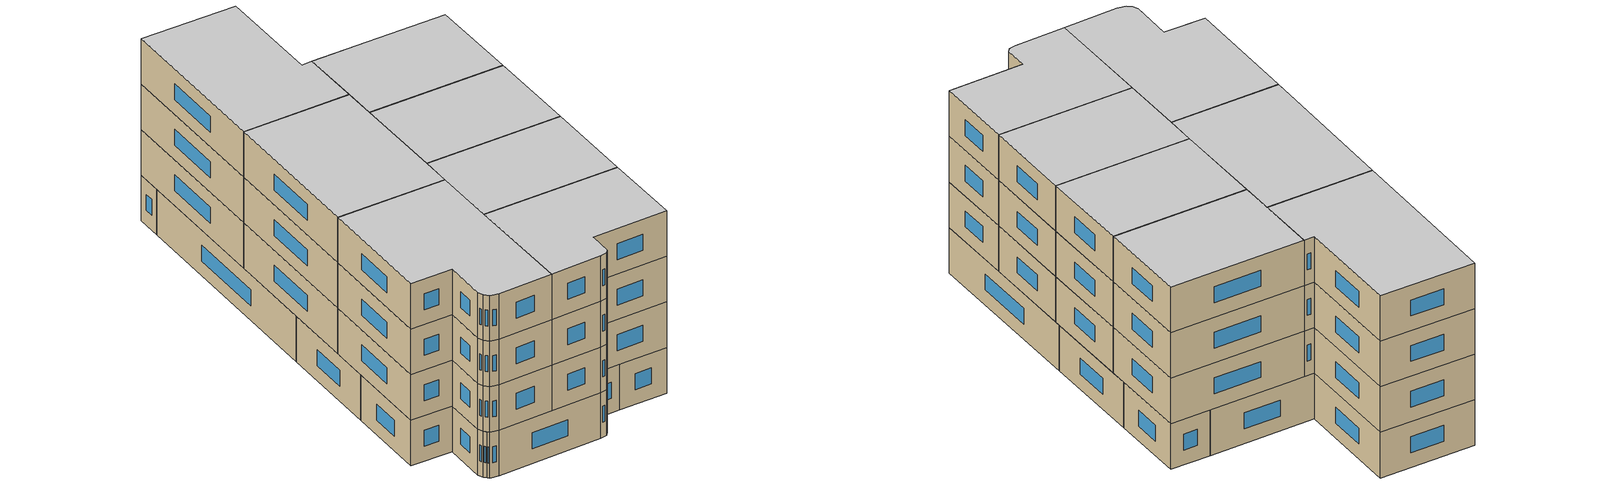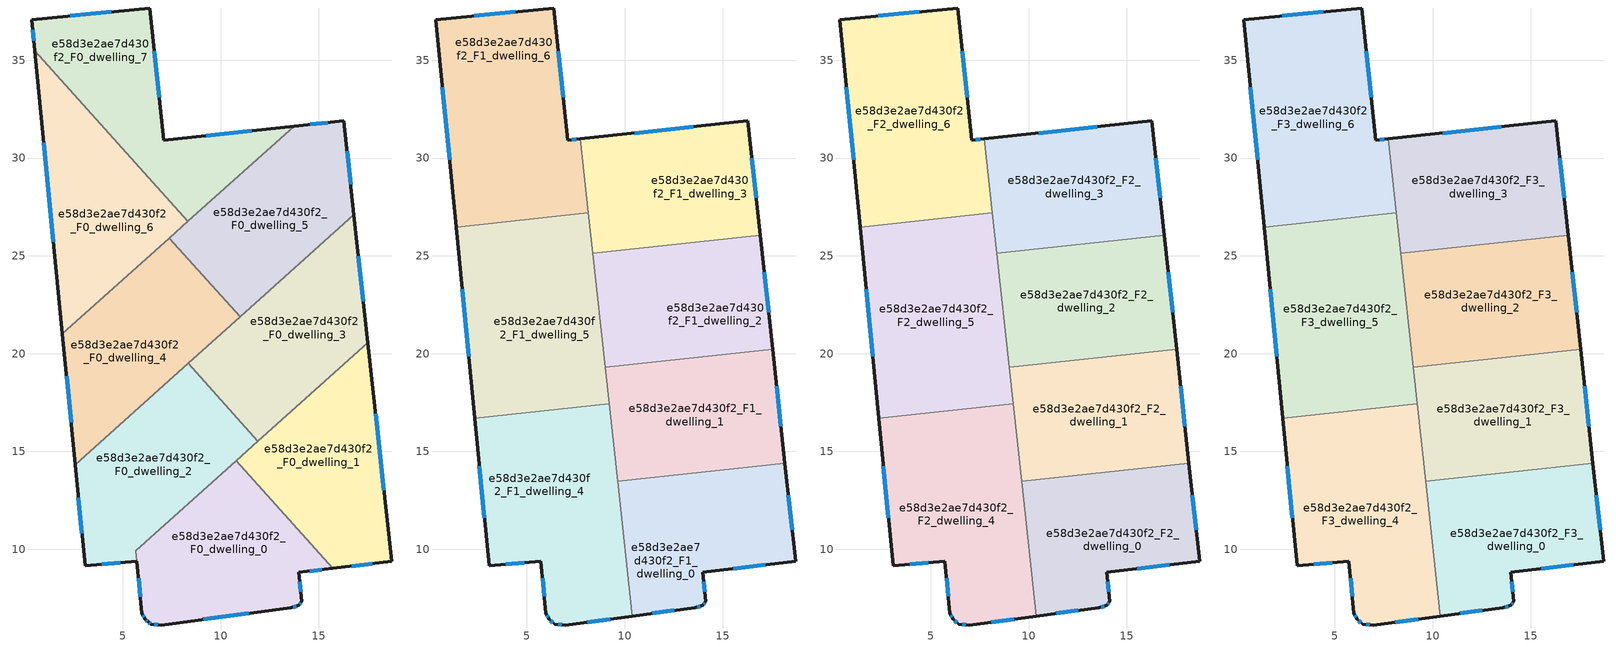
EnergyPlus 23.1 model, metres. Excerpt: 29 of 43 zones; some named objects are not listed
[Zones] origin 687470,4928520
e58d3e2ae7d430f2_F0_dwelling_0
 floor ground (EU_floor_Construction): 10.79,14.52 15.72,9.02 14,8.82 14.15,7.34 14,7.13 13.58,7.01 6.97,6.13 6.43,6.17 6.31,6.27 6.14,6.42 5.97,6.72 5.67,9.94 z0
 wall outside (EU_wall_Construction): 5.72,9.39 5.97,6.72 6.14,6.42 6.31,6.27 6.43,6.17 6.97,6.13 13.58,7.01 14,7.13 14.15,7.34 14,8.82 15.72,9.02 z0:3
 wall to e58d3e2ae7d430f2_F0_dwelling_2 (EU_wall_Construction): 10.79,14.52 5.67,9.94 5.72,9.39 z0:3
 wall to e58d3e2ae7d430f2_F0_dwelling_1 (EU_wall_Construction): 15.72,9.02 10.79,14.52 z0:3
 window (EU_Window_Construction): 14.1,7.82 14.04,8.34 / 14.04,7.2 14.1,7.27 / 13.71,7.05 13.86,7.09 / 9.12,6.42 11.43,6.72 / 6.6,6.16 6.79,6.14 / 6.35,6.24 6.39,6.2 / 6.19,6.37 6.25,6.32 / 6.02,6.62 6.08,6.52 / 5.8,8.52 5.89,7.59 / 14.56,8.89 15.16,8.96 z0.98:2.02
e58d3e2ae7d430f2_F0_dwelling_1
 floor ground (EU_floor_Construction): 17.52,20.56 18.74,9.38 15.72,9.02 10.79,14.53 z0
 wall outside (EU_wall_Construction): 15.72,9.02 18.74,9.38 17.52,20.56 z0:3
 wall to e58d3e2ae7d430f2_F0_dwelling_3 (EU_wall_Construction): 17.52,20.56 11.9,15.53 z0:3
 wall to e58d3e2ae7d430f2_F0_dwelling_2 (EU_wall_Construction): 11.9,15.53 10.79,14.53 z0:3
 window (EU_Window_Construction): 16.7,9.14 17.75,9.26 / 18.34,13.02 17.91,16.93 z0.98:2.02
 ceiling adiabatic (EU_roof_Construction): 18.19,14.39 17.56,20.23 17.09,20.18 10.79,14.53 11.55,13.67 z3
e58d3e2ae7d430f2_F0_dwelling_2
 floor ground (EU_floor_Construction): 8.34,19.5 11.9,15.53 5.67,9.94 5.72,9.39 3.07,9.15 2.56,14.33 z0
 wall outside (EU_wall_Construction): 2.56,14.33 3.07,9.15 5.72,9.39 z0:3
 wall to e58d3e2ae7d430f2_F0_dwelling_3 (EU_wall_Construction): 11.9,15.53 8.34,19.5 z0:3
 wall to e58d3e2ae7d430f2_F0_dwelling_4 (EU_wall_Construction): 8.34,19.5 2.56,14.33 z0:3
 window (EU_Window_Construction): 3.93,9.23 4.85,9.31 / 2.73,12.64 2.9,10.83 z0.98:2.02
 ceiling adiabatic (EU_roof_Construction): 11.9,15.53 9.07,18.69 9.63,13.49 z3
e58d3e2ae7d430f2_F0_dwelling_3
 floor ground (EU_floor_Construction): 16.81,27.1 17.52,20.56 11.9,15.53 8.34,19.5 z0
 wall outside (EU_wall_Construction): 17.52,20.56 16.81,27.1 z0:3
 wall to e58d3e2ae7d430f2_F0_dwelling_5 (EU_wall_Construction): 16.81,27.1 10.99,21.88 z0:3
 wall to e58d3e2ae7d430f2_F0_dwelling_4 (EU_wall_Construction): 10.99,21.88 8.34,19.5 z0:3
 window (EU_Window_Construction): 17.29,22.69 17.04,24.97 z0.98:2.02
 ceiling adiabatic (EU_roof_Construction): 17.09,20.18 9,19.3 9.07,18.69 11.9,15.53 z3
e58d3e2ae7d430f2_F0_dwelling_4
 floor ground (EU_floor_Construction): 7.37,25.91 10.99,21.88 2.56,14.33 1.91,21.01 z0
 wall outside (EU_wall_Construction): 1.91,21.01 2.56,14.33 z0:3
 wall to e58d3e2ae7d430f2_F0_dwelling_5 (EU_wall_Construction): 10.99,21.88 7.37,25.91 z0:3
 wall to e58d3e2ae7d430f2_F0_dwelling_6 (EU_wall_Construction): 7.37,25.91 1.91,21.01 z0:3
 window (EU_Window_Construction): 2.12,18.84 2.35,16.5 z0.98:2.02
e58d3e2ae7d430f2_F0_dwelling_5
 floor ground (EU_floor_Construction): 16.29,31.9 16.81,27.1 10.99,21.88 7.37,25.91 13.75,31.63 z0
 wall outside (EU_wall_Construction): 16.81,27.1 16.29,31.9 13.75,31.63 z0:3
 wall to e58d3e2ae7d430f2_F0_dwelling_7 (EU_wall_Construction): 13.75,31.63 8.32,26.76 z0:3
 wall to e58d3e2ae7d430f2_F0_dwelling_6 (EU_wall_Construction): 8.32,26.76 7.37,25.91 z0:3
 window (EU_Window_Construction): 16.64,28.66 16.46,30.34 / 15.46,31.81 14.58,31.72 z0.98:2.02
e58d3e2ae7d430f2_F0_dwelling_6
 floor ground (EU_floor_Construction): 0.5,35.49 8.32,26.76 1.91,21.01 z0
 wall outside (EU_wall_Construction): 0.5,35.49 1.91,21.01 z0:3
 wall to e58d3e2ae7d430f2_F0_dwelling_7 (EU_wall_Construction): 8.32,26.76 0.5,35.49 z0:3
 window (EU_Window_Construction): 0.96,30.78 1.45,25.72 z0.98:2.02
e58d3e2ae7d430f2_F0_dwelling_7
 floor ground (EU_floor_Construction): 13.75,31.63 8.32,26.76 0.5,35.49 0.35,37.07 6.38,37.67 7.09,30.91 z0
 wall outside (EU_wall_Construction): 13.75,31.63 7.09,30.91 6.38,37.67 0.35,37.07 0.5,35.49 z0:3
 window (EU_Window_Construction): 11.58,31.39 9.25,31.14 / 0.4,36.56 0.45,36.01 / 4.41,37.48 2.31,37.27 / 6.86,33.11 6.61,35.47 z0.98:2.02
e58d3e2ae7d430f2_F1_dwelling_0
 floor to e58d3e2ae7d430f2_F0_dwelling_0 (EU_floor_Construction): 11.55,13.67 15.72,9.02 14,8.82 14.15,7.34 14,7.13 13.58,7.01 10.38,6.58 9.63,13.47 z3
 floor to e58d3e2ae7d430f2_F0_dwelling_1 (EU_floor_Construction): 18.19,14.39 18.74,9.38 15.72,9.02 11.55,13.67 z3
 wall outside (EU_wall_Construction): 10.38,6.58 13.58,7.01 14,7.13 14.15,7.34 14,8.82 18.74,9.38 18.19,14.39 z3:6
 wall to e58d3e2ae7d430f2_F1_dwelling_1 (EU_wall_Construction): 18.19,14.39 9.63,13.47 z3:6
 wall to e58d3e2ae7d430f2_F1_dwelling_4 (EU_wall_Construction): 9.63,13.47 10.38,6.58 z3:6
 window (EU_Window_Construction): 13.71,7.05 13.86,7.09 / 11.42,6.72 12.54,6.87 / 18.56,11.01 18.37,12.76 / 15.54,9 17.19,9.2 / 14.1,7.82 14.04,8.34 / 14.04,7.2 14.1,7.27 z3.98:5.02
e58d3e2ae7d430f2_F1_dwelling_1
 floor to e58d3e2ae7d430f2_F0_dwelling_0 (EU_floor_Construction): 10.79,14.52 11.55,13.67 9.63,13.47 9.63,13.49 z3
 floor adiabatic (EU_floor_Construction): 17.56,20.23 18.19,14.39 11.55,13.67 10.79,14.52 9.63,13.49 9,19.3 z3
 wall outside (EU_wall_Construction): 18.19,14.39 17.56,20.23 z3:6
 wall to e58d3e2ae7d430f2_F1_dwelling_2 (EU_wall_Construction): 17.56,20.23 9,19.3 z3:6
 wall to e58d3e2ae7d430f2_F1_dwelling_5 (EU_wall_Construction): 9,19.3 9.2,17.44 z3:6
 wall to e58d3e2ae7d430f2_F1_dwelling_4 (EU_wall_Construction): 9.2,17.44 9.63,13.47 z3:6
 window (EU_Window_Construction): 17.98,16.29 17.76,18.33 z3.98:5.02
e58d3e2ae7d430f2_F1_dwelling_2
 floor to e58d3e2ae7d430f2_F0_dwelling_3 (EU_floor_Construction): 16.92,26.06 17.52,20.56 17.09,20.18 9,19.3 8.92,20.03 15.48,25.91 z3
 floor to e58d3e2ae7d430f2_F0_dwelling_1 (EU_floor_Construction): 17.52,20.56 17.56,20.23 17.09,20.18 z3
 floor to e58d3e2ae7d430f2_F0_dwelling_5 (EU_floor_Construction): 15.48,25.91 10.99,21.88 8.41,24.75 8.37,25.14 z3
 floor to e58d3e2ae7d430f2_F0_dwelling_4 (EU_floor_Construction): 8.41,24.75 10.99,21.88 8.92,20.03 z3
 wall outside (EU_wall_Construction): 17.56,20.23 16.92,26.06 z3:6
 wall to e58d3e2ae7d430f2_F1_dwelling_3 (EU_wall_Construction): 16.92,26.06 8.37,25.14 z3:6
 wall to e58d3e2ae7d430f2_F1_dwelling_5 (EU_wall_Construction): 8.37,25.14 9,19.3 z3:6
 window (EU_Window_Construction): 17.35,22.12 17.13,24.17 z3.98:5.02
e58d3e2ae7d430f2_F1_dwelling_3
 floor to e58d3e2ae7d430f2_F0_dwelling_5 (EU_floor_Construction): 16.29,31.9 16.81,27.1 15.48,25.91 8.37,25.14 8.21,26.66 13.75,31.63 z3
 floor to e58d3e2ae7d430f2_F0_dwelling_3 (EU_floor_Construction): 16.81,27.1 16.92,26.06 15.48,25.91 z3
 floor to e58d3e2ae7d430f2_F0_dwelling_7 (EU_floor_Construction): 13.75,31.63 8.32,26.76 8.18,26.93 7.74,30.98 z3
 floor to e58d3e2ae7d430f2_F0_dwelling_6 (EU_floor_Construction): 8.18,26.93 8.32,26.76 8.21,26.66 z3
 wall outside (EU_wall_Construction): 16.92,26.06 16.29,31.9 7.74,30.98 z3:6
 wall to e58d3e2ae7d430f2_F1_dwelling_6 (EU_wall_Construction): 7.74,30.98 8.15,27.2 z3:6
 wall to e58d3e2ae7d430f2_F1_dwelling_5 (EU_wall_Construction): 8.15,27.2 8.37,25.14 z3:6
 window (EU_Window_Construction): 13.51,31.6 10.52,31.28 / 16.71,27.96 16.49,30 z3.98:5.02
e58d3e2ae7d430f2_F1_dwelling_4
 floor to e58d3e2ae7d430f2_F0_dwelling_2 (EU_floor_Construction): 9.2,17.44 9.63,13.49 5.67,9.94 5.72,9.39 3.07,9.15 2.56,14.33 5.6,17.05 z3
 floor to e58d3e2ae7d430f2_F0_dwelling_0 (EU_floor_Construction): 9.63,13.49 10.38,6.58 6.97,6.13 6.43,6.17 6.14,6.42 5.97,6.72 5.67,9.94 z3
 floor to e58d3e2ae7d430f2_F0_dwelling_4 (EU_floor_Construction): 5.6,17.05 2.56,14.33 2.33,16.7 z3
 wall outside (EU_wall_Construction): 2.33,16.7 3.07,9.15 5.72,9.39 5.97,6.72 6.14,6.42 6.43,6.17 6.97,6.13 10.38,6.58 z3:6
 wall to e58d3e2ae7d430f2_F1_dwelling_5 (EU_wall_Construction): 9.2,17.44 2.33,16.7 z3:6
 window (EU_Window_Construction): 5.8,8.52 5.88,7.59 / 3.93,9.23 4.85,9.31 / 2.57,14.24 2.83,11.6 / 8.07,6.28 9.27,6.44 / 6.6,6.16 6.79,6.14 / 6.23,6.34 6.33,6.25 / 6.02,6.62 6.08,6.52 z3.98:5.02
e58d3e2ae7d430f2_F1_dwelling_5
 floor to e58d3e2ae7d430f2_F0_dwelling_4 (EU_floor_Construction): 8.41,24.75 8.92,20.03 5.6,17.05 2.33,16.7 1.91,21.01 7.37,25.91 z3
 floor to e58d3e2ae7d430f2_F0_dwelling_2 (EU_floor_Construction): 9.07,18.69 9.2,17.44 5.6,17.05 8.34,19.5 z3
 floor to e58d3e2ae7d430f2_F0_dwelling_6 (EU_floor_Construction): 8.18,26.93 8.21,26.66 1.91,21.01 1.38,26.47 7.95,27.18 z3
 floor to e58d3e2ae7d430f2_F0_dwelling_5 (EU_floor_Construction): 8.21,26.66 8.41,24.75 7.37,25.91 z3
 floor to e58d3e2ae7d430f2_F0_dwelling_7 (EU_floor_Construction): 8.15,27.2 8.18,26.93 7.95,27.18 z3
 floor to e58d3e2ae7d430f2_F0_dwelling_3 (EU_floor_Construction): 8.92,20.03 9.07,18.69 8.34,19.5 z3
 wall outside (EU_wall_Construction): 1.38,26.47 2.33,16.7 z3:6
 wall to e58d3e2ae7d430f2_F1_dwelling_6 (EU_wall_Construction): 8.15,27.2 1.38,26.47 z3:6
 window (EU_Window_Construction): 1.69,23.29 2.02,19.87 z3.98:5.02
e58d3e2ae7d430f2_F1_dwelling_6
 floor to e58d3e2ae7d430f2_F0_dwelling_6 (EU_floor_Construction): 0.5,35.49 7.95,27.18 1.38,26.47 z3
 floor to e58d3e2ae7d430f2_F0_dwelling_7 (EU_floor_Construction): 6.38,37.67 7.09,30.91 7.74,30.98 8.15,27.2 7.95,27.18 0.5,35.49 0.35,37.07 z3
 wall outside (EU_wall_Construction): 7.74,30.98 7.09,30.91 6.38,37.67 0.35,37.07 1.38,26.47 z3:6
 window (EU_Window_Construction): 7.53,30.96 7.3,30.93 / 0.68,33.62 1.04,29.92 / 4.41,37.48 2.31,37.27 / 6.86,33.11 6.61,35.47 z3.98:5.02
e58d3e2ae7d430f2_F2_dwelling_0
 floor to e58d3e2ae7d430f2_F1_dwelling_0 (EU_floor_Construction): 18.19,14.39 18.74,9.38 14,8.82 14.15,7.34 14,7.13 13.58,7.01 10.38,6.58 9.63,13.47 z6
 wall outside (EU_wall_Construction): 10.38,6.58 13.58,7.01 14,7.13 14.15,7.34 14,8.82 18.74,9.38 18.19,14.39 z6:9
 wall to e58d3e2ae7d430f2_F2_dwelling_1 (EU_wall_Construction): 18.19,14.39 9.63,13.47 z6:9
 wall to e58d3e2ae7d430f2_F2_dwelling_4 (EU_wall_Construction): 9.63,13.47 10.38,6.58 z6:9
 window (EU_Window_Construction): 13.71,7.05 13.86,7.09 / 11.42,6.72 12.54,6.87 / 18.56,11.01 18.37,12.76 / 15.54,9 17.19,9.2 / 14.1,7.82 14.04,8.34 / 14.04,7.2 14.1,7.27 z6.98:8.02
e58d3e2ae7d430f2_F2_dwelling_1
 floor to e58d3e2ae7d430f2_F1_dwelling_1 (EU_floor_Construction): 17.56,20.23 18.19,14.39 9.63,13.47 9,19.3 z6
 wall outside (EU_wall_Construction): 18.19,14.39 17.56,20.23 z6:9
 wall to e58d3e2ae7d430f2_F2_dwelling_2 (EU_wall_Construction): 17.56,20.23 9,19.3 z6:9
 wall to e58d3e2ae7d430f2_F2_dwelling_5 (EU_wall_Construction): 9,19.3 9.2,17.44 z6:9
 wall to e58d3e2ae7d430f2_F2_dwelling_4 (EU_wall_Construction): 9.2,17.44 9.63,13.47 z6:9
 window (EU_Window_Construction): 17.98,16.29 17.76,18.33 z6.98:8.02
e58d3e2ae7d430f2_F2_dwelling_2
 floor to e58d3e2ae7d430f2_F1_dwelling_2 (EU_floor_Construction): 16.92,26.06 17.56,20.23 9,19.3 8.37,25.14 z6
 wall outside (EU_wall_Construction): 17.56,20.23 16.92,26.06 z6:9
 wall to e58d3e2ae7d430f2_F2_dwelling_3 (EU_wall_Construction): 16.92,26.06 8.37,25.14 z6:9
 wall to e58d3e2ae7d430f2_F2_dwelling_5 (EU_wall_Construction): 8.37,25.14 9,19.3 z6:9
 window (EU_Window_Construction): 17.35,22.12 17.13,24.17 z6.98:8.02
e58d3e2ae7d430f2_F2_dwelling_3
 floor to e58d3e2ae7d430f2_F1_dwelling_3 (EU_floor_Construction): 16.29,31.9 16.92,26.06 8.37,25.14 7.74,30.98 z6
 wall outside (EU_wall_Construction): 16.92,26.06 16.29,31.9 7.74,30.98 z6:9
 wall to e58d3e2ae7d430f2_F2_dwelling_6 (EU_wall_Construction): 7.74,30.98 8.15,27.2 z6:9
 wall to e58d3e2ae7d430f2_F2_dwelling_5 (EU_wall_Construction): 8.15,27.2 8.37,25.14 z6:9
 window (EU_Window_Construction): 13.51,31.6 10.52,31.28 / 16.71,27.96 16.49,30 z6.98:8.02
e58d3e2ae7d430f2_F2_dwelling_4
 floor to e58d3e2ae7d430f2_F1_dwelling_4 (EU_floor_Construction): 9.2,17.44 10.38,6.58 6.97,6.13 6.43,6.17 6.14,6.42 5.97,6.72 5.72,9.39 3.07,9.15 2.33,16.7 z6
 wall outside (EU_wall_Construction): 2.33,16.7 3.07,9.15 5.72,9.39 5.97,6.72 6.14,6.42 6.43,6.17 6.97,6.13 10.38,6.58 z6:9
 wall to e58d3e2ae7d430f2_F2_dwelling_5 (EU_wall_Construction): 9.2,17.44 2.33,16.7 z6:9
 window (EU_Window_Construction): 5.8,8.52 5.88,7.59 / 3.93,9.23 4.85,9.31 / 2.57,14.24 2.83,11.6 / 8.07,6.28 9.27,6.44 / 6.6,6.16 6.79,6.14 / 6.23,6.34 6.33,6.25 / 6.02,6.62 6.08,6.52 z6.98:8.02
e58d3e2ae7d430f2_F2_dwelling_5
 floor to e58d3e2ae7d430f2_F1_dwelling_5 (EU_floor_Construction): 8.15,27.2 9.2,17.44 2.33,16.7 1.38,26.47 z6
 wall outside (EU_wall_Construction): 1.38,26.47 2.33,16.7 z6:9
 wall to e58d3e2ae7d430f2_F2_dwelling_6 (EU_wall_Construction): 8.15,27.2 1.38,26.47 z6:9
 window (EU_Window_Construction): 1.69,23.29 2.02,19.87 z6.98:8.02
e58d3e2ae7d430f2_F2_dwelling_6
 floor to e58d3e2ae7d430f2_F1_dwelling_6 (EU_floor_Construction): 6.38,37.67 7.09,30.91 7.74,30.98 8.15,27.2 1.38,26.47 0.35,37.07 z6
 wall outside (EU_wall_Construction): 7.74,30.98 7.09,30.91 6.38,37.67 0.35,37.07 1.38,26.47 z6:9
 window (EU_Window_Construction): 7.53,30.96 7.3,30.93 / 0.68,33.62 1.04,29.92 / 4.41,37.48 2.31,37.27 / 6.86,33.11 6.61,35.47 z6.98:8.02
e58d3e2ae7d430f2_F3_dwelling_0
 floor to e58d3e2ae7d430f2_F2_dwelling_0 (EU_floor_Construction): 18.19,14.39 18.74,9.38 14,8.82 14.15,7.34 14,7.13 13.58,7.01 10.38,6.58 9.63,13.47 z9
 wall outside (EU_wall_Construction): 10.38,6.58 13.58,7.01 14,7.13 14.15,7.34 14,8.82 18.74,9.38 18.19,14.39 z9:12
 wall to e58d3e2ae7d430f2_F3_dwelling_1 (EU_wall_Construction): 18.19,14.39 9.63,13.47 z9:12
 wall to e58d3e2ae7d430f2_F3_dwelling_4 (EU_wall_Construction): 9.63,13.47 10.38,6.58 z9:12
 window (EU_Window_Construction): 13.71,7.05 13.86,7.09 / 11.42,6.72 12.54,6.87 / 18.56,11.01 18.37,12.76 / 15.54,9 17.19,9.2 / 14.1,7.82 14.04,8.34 / 14.04,7.2 14.1,7.27 z9.98:11.02
 ceiling to e58d3e2ae7d430f2_F4_dwelling_0 (EU_floor_Construction): 18.74,9.38 18.19,14.39 9.63,13.47 10.38,6.58 13.58,7.01 14,7.13 14.15,7.34 14,8.82 z12
e58d3e2ae7d430f2_F3_dwelling_1
 floor to e58d3e2ae7d430f2_F2_dwelling_1 (EU_floor_Construction): 17.56,20.23 18.19,14.39 9.63,13.47 9,19.3 z9
 wall outside (EU_wall_Construction): 18.19,14.39 17.56,20.23 z9:12
 wall to e58d3e2ae7d430f2_F3_dwelling_2 (EU_wall_Construction): 17.56,20.23 9,19.3 z9:12
 wall to e58d3e2ae7d430f2_F3_dwelling_5 (EU_wall_Construction): 9,19.3 9.2,17.44 z9:12
 wall to e58d3e2ae7d430f2_F3_dwelling_4 (EU_wall_Construction): 9.2,17.44 9.63,13.47 z9:12
 window (EU_Window_Construction): 17.98,16.29 17.76,18.33 z9.98:11.02
 ceiling to e58d3e2ae7d430f2_F4_dwelling_1 (EU_floor_Construction): 18.19,14.39 17.56,20.23 9,19.3 9.63,13.47 z12
e58d3e2ae7d430f2_F3_dwelling_2
 floor to e58d3e2ae7d430f2_F2_dwelling_2 (EU_floor_Construction): 16.92,26.06 17.56,20.23 9,19.3 8.37,25.14 z9
 wall outside (EU_wall_Construction): 17.56,20.23 16.92,26.06 z9:12
 wall to e58d3e2ae7d430f2_F3_dwelling_3 (EU_wall_Construction): 16.92,26.06 8.37,25.14 z9:12
 wall to e58d3e2ae7d430f2_F3_dwelling_5 (EU_wall_Construction): 8.37,25.14 9,19.3 z9:12
 window (EU_Window_Construction): 17.35,22.12 17.13,24.17 z9.98:11.02
 ceiling to e58d3e2ae7d430f2_F4_dwelling_2 (EU_floor_Construction): 17.56,20.23 16.92,26.06 8.37,25.14 9,19.3 z12
e58d3e2ae7d430f2_F3_dwelling_3
 floor to e58d3e2ae7d430f2_F2_dwelling_3 (EU_floor_Construction): 16.29,31.9 16.92,26.06 8.37,25.14 7.74,30.98 z9
 wall outside (EU_wall_Construction): 16.92,26.06 16.29,31.9 7.74,30.98 z9:12
 wall to e58d3e2ae7d430f2_F3_dwelling_6 (EU_wall_Construction): 7.74,30.98 8.15,27.2 z9:12
 wall to e58d3e2ae7d430f2_F3_dwelling_5 (EU_wall_Construction): 8.15,27.2 8.37,25.14 z9:12
 window (EU_Window_Construction): 13.51,31.6 10.52,31.28 / 16.71,27.96 16.49,30 z9.98:11.02
 ceiling to e58d3e2ae7d430f2_F4_dwelling_3 (EU_floor_Construction): 16.92,26.06 16.29,31.9 7.74,30.98 8.37,25.14 z12
e58d3e2ae7d430f2_F3_dwelling_4
 floor to e58d3e2ae7d430f2_F2_dwelling_4 (EU_floor_Construction): 9.2,17.44 10.38,6.58 6.97,6.13 6.43,6.17 6.14,6.42 5.97,6.72 5.72,9.39 3.07,9.15 2.33,16.7 z9
 wall outside (EU_wall_Construction): 2.33,16.7 3.07,9.15 5.72,9.39 5.97,6.72 6.14,6.42 6.43,6.17 6.97,6.13 10.38,6.58 z9:12
 wall to e58d3e2ae7d430f2_F3_dwelling_5 (EU_wall_Construction): 9.2,17.44 2.33,16.7 z9:12
 window (EU_Window_Construction): 5.8,8.52 5.88,7.59 / 3.93,9.23 4.85,9.31 / 2.57,14.24 2.83,11.6 / 8.07,6.28 9.27,6.44 / 6.6,6.16 6.79,6.14 / 6.23,6.34 6.33,6.25 / 6.02,6.62 6.08,6.52 z9.98:11.02
 ceiling to e58d3e2ae7d430f2_F4_dwelling_4 (EU_floor_Construction): 10.38,6.58 9.2,17.44 2.33,16.7 3.07,9.15 5.72,9.39 5.97,6.72 6.14,6.42 6.43,6.17 6.97,6.13 z12
e58d3e2ae7d430f2_F3_dwelling_5
 floor to e58d3e2ae7d430f2_F2_dwelling_5 (EU_floor_Construction): 8.15,27.2 9.2,17.44 2.33,16.7 1.38,26.47 z9
 wall outside (EU_wall_Construction): 1.38,26.47 2.33,16.7 z9:12
 wall to e58d3e2ae7d430f2_F3_dwelling_6 (EU_wall_Construction): 8.15,27.2 1.38,26.47 z9:12
 window (EU_Window_Construction): 1.69,23.29 2.02,19.87 z9.98:11.02
 ceiling to e58d3e2ae7d430f2_F4_dwelling_5 (EU_floor_Construction): 9.2,17.44 8.15,27.2 1.38,26.47 2.33,16.7 z12
e58d3e2ae7d430f2_F3_dwelling_6
 floor to e58d3e2ae7d430f2_F2_dwelling_6 (EU_floor_Construction): 6.38,37.67 7.09,30.91 7.74,30.98 8.15,27.2 1.38,26.47 0.35,37.07 z9
 wall outside (EU_wall_Construction): 7.74,30.98 7.09,30.91 6.38,37.67 0.35,37.07 1.38,26.47 z9:12
 window (EU_Window_Construction): 7.53,30.96 7.3,30.93 / 0.68,33.62 1.04,29.92 / 4.41,37.48 2.31,37.27 / 6.86,33.11 6.61,35.47 z9.98:11.02
 ceiling to e58d3e2ae7d430f2_F4_dwelling_6 (EU_floor_Construction): 8.15,27.2 7.74,30.98 7.09,30.91 6.38,37.67 0.35,37.07 1.38,26.47 z12
[Building]
EU S2 Campaign: North Axis=0; Terrain=City; Solar Distribution=FullExterior
[Site:Location]
Bologna: Latitude=44.5; Longitude=11.25; Time Zone=1; Elevation=37
[SizingPeriod:WeatherFileDays]
AnnualSizingPeriod: Begin Month=1; Begin Day of Month=1; End Month=12; End Day of Month=31; Day of Week for Start Day=Monday; Use Weather File Daylight Saving Period=No; Use Weather File Rain and Snow Indicators=No
[MATERIAL]
EU_InternalMass_Material: Roughness=MediumRough; Thickness=0.1; Conductivity=1; Density=1800; Specific Heat=900; Thermal Absorptance=0.9; Solar Absorptance=0.7; Visible Absorptance=0.7
[MATERIAL:NOMASS] Roughness=MediumRough; Thermal Absorptance=0.9; Solar Absorptance=0.7; Visible Absorptance=0.7
Name | Thermal Resistance
EU_wall_NoMass | 0.905828
EU_roof_NoMass | 0.37593
EU_floor_NoMass | 0.67114
[WINDOWMATERIAL:SIMPLEGLAZINGSYSTEM]
EU_Window_SimpleGlazing: UFactor=4.52486; Solar Heat Gain Coefficient=0.85; Visible Transmittance=0.85
[CONSTRUCTION]
EU_wall_Construction: EU_wall_NoMass
EU_roof_Construction: EU_roof_NoMass
EU_floor_Construction: EU_floor_NoMass
EU_Window_Construction: EU_Window_SimpleGlazing
EU_InternalMass_Construction: EU_InternalMass_Material
[ZONE] Type=1; Multiplier=1; Ceiling Height=autocalculate; Floor Area=autocalculate; Part of Total Floor Area=Yes
Name | Volume
e58d3e2ae7d430f2_F0_dwelling_0 | 150.847
e58d3e2ae7d430f2_F1_dwelling_0; e58d3e2ae7d430f2_F2_dwelling_0; e58d3e2ae7d430f2_F3_dwelling_0 | 151.531
e58d3e2ae7d430f2_F0_dwelling_1 | 151.534
e58d3e2ae7d430f2_F1_dwelling_1; e58d3e2ae7d430f2_F2_dwelling_1; e58d3e2ae7d430f2_F3_dwelling_1; e58d3e2ae7d430f2_F0_dwelling_5; e58d3e2ae7d430f2_F0_dwelling_7 | 151.535
e58d3e2ae7d430f2_F0_dwelling_2 | 152.15
e58d3e2ae7d430f2_F1_dwelling_2; e58d3e2ae7d430f2_F2_dwelling_2; e58d3e2ae7d430f2_F3_dwelling_2 | 151.515
e58d3e2ae7d430f2_F0_dwelling_3 | 151.512
e58d3e2ae7d430f2_F1_dwelling_3; e58d3e2ae7d430f2_F2_dwelling_3; e58d3e2ae7d430f2_F3_dwelling_3 | 151.526
e58d3e2ae7d430f2_F0_dwelling_4 | 151.554
e58d3e2ae7d430f2_F1_dwelling_4; e58d3e2ae7d430f2_F2_dwelling_4; e58d3e2ae7d430f2_F3_dwelling_4 | 202.02
e58d3e2ae7d430f2_F1_dwelling_5; e58d3e2ae7d430f2_F2_dwelling_5; e58d3e2ae7d430f2_F3_dwelling_5 | 202.028
e58d3e2ae7d430f2_F0_dwelling_6 | 151.496
e58d3e2ae7d430f2_F1_dwelling_6; e58d3e2ae7d430f2_F2_dwelling_6; e58d3e2ae7d430f2_F3_dwelling_6 | 202.027
[INTERNALMASS] Construction=EU_InternalMass_Construction
Name | Zone or ZoneList | Surface Area
e58d3e2ae7d430f2_F0_dwelling_0_EU_InternalMass | e58d3e2ae7d430f2_F0_dwelling_0 | 50.2982
e58d3e2ae7d430f2_F0_dwelling_1_EU_InternalMass | e58d3e2ae7d430f2_F0_dwelling_1 | 50.5134
e58d3e2ae7d430f2_F0_dwelling_2_EU_InternalMass | e58d3e2ae7d430f2_F0_dwelling_2 | 50.7158
e58d3e2ae7d430f2_F0_dwelling_3_EU_InternalMass | e58d3e2ae7d430f2_F0_dwelling_3 | 50.5049
e58d3e2ae7d430f2_F0_dwelling_4_EU_InternalMass | e58d3e2ae7d430f2_F0_dwelling_4 | 50.5172
e58d3e2ae7d430f2_F0_dwelling_5_EU_InternalMass | e58d3e2ae7d430f2_F0_dwelling_5 | 50.5117
e58d3e2ae7d430f2_F0_dwelling_6_EU_InternalMass | e58d3e2ae7d430f2_F0_dwelling_6 | 50.5
e58d3e2ae7d430f2_F0_dwelling_7_EU_InternalMass | e58d3e2ae7d430f2_F0_dwelling_7 | 50.5119
e58d3e2ae7d430f2_F1_dwelling_0_EU_InternalMass | e58d3e2ae7d430f2_F1_dwelling_0 | 50.5105
e58d3e2ae7d430f2_F1_dwelling_1_EU_InternalMass | e58d3e2ae7d430f2_F1_dwelling_1 | 50.5133
e58d3e2ae7d430f2_F1_dwelling_2_EU_InternalMass | e58d3e2ae7d430f2_F1_dwelling_2 | 50.5048
e58d3e2ae7d430f2_F1_dwelling_3_EU_InternalMass | e58d3e2ae7d430f2_F1_dwelling_3 | 50.5086
e58d3e2ae7d430f2_F1_dwelling_4_EU_InternalMass | e58d3e2ae7d430f2_F1_dwelling_4 | 67.3396
e58d3e2ae7d430f2_F1_dwelling_5_EU_InternalMass | e58d3e2ae7d430f2_F1_dwelling_5 | 67.3427
e58d3e2ae7d430f2_F1_dwelling_6_EU_InternalMass | e58d3e2ae7d430f2_F1_dwelling_6 | 67.3419
e58d3e2ae7d430f2_F2_dwelling_0_EU_InternalMass | e58d3e2ae7d430f2_F2_dwelling_0 | 50.5105
e58d3e2ae7d430f2_F2_dwelling_1_EU_InternalMass | e58d3e2ae7d430f2_F2_dwelling_1 | 50.5133
e58d3e2ae7d430f2_F2_dwelling_2_EU_InternalMass | e58d3e2ae7d430f2_F2_dwelling_2 | 50.5048
e58d3e2ae7d430f2_F2_dwelling_3_EU_InternalMass | e58d3e2ae7d430f2_F2_dwelling_3 | 50.5086
e58d3e2ae7d430f2_F2_dwelling_4_EU_InternalMass | e58d3e2ae7d430f2_F2_dwelling_4 | 67.3396
e58d3e2ae7d430f2_F2_dwelling_5_EU_InternalMass | e58d3e2ae7d430f2_F2_dwelling_5 | 67.3427
e58d3e2ae7d430f2_F2_dwelling_6_EU_InternalMass | e58d3e2ae7d430f2_F2_dwelling_6 | 67.3419
e58d3e2ae7d430f2_F3_dwelling_0_EU_InternalMass | e58d3e2ae7d430f2_F3_dwelling_0 | 50.5105
e58d3e2ae7d430f2_F3_dwelling_1_EU_InternalMass | e58d3e2ae7d430f2_F3_dwelling_1 | 50.5133
e58d3e2ae7d430f2_F3_dwelling_2_EU_InternalMass | e58d3e2ae7d430f2_F3_dwelling_2 | 50.5048
e58d3e2ae7d430f2_F3_dwelling_3_EU_InternalMass | e58d3e2ae7d430f2_F3_dwelling_3 | 50.5086
e58d3e2ae7d430f2_F3_dwelling_4_EU_InternalMass | e58d3e2ae7d430f2_F3_dwelling_4 | 67.3396
e58d3e2ae7d430f2_F3_dwelling_5_EU_InternalMass | e58d3e2ae7d430f2_F3_dwelling_5 | 67.3427
e58d3e2ae7d430f2_F3_dwelling_6_EU_InternalMass | e58d3e2ae7d430f2_F3_dwelling_6 | 67.3419
[OTHEREQUIPMENT] Fuel Type=Electricity; Design Level Calculation Method=Watts/Area; Power per Zone Floor Area=1; Fraction Latent=0; Fraction Radiant=0; Fraction Lost=0; Carbon Dioxide Generation Rate=0; EndUse Subcategory=EU_Step8_InternalGains
Name | Zone or ZoneList or Space or SpaceList | Schedule
EU_Step8_InternalGain_e58d3e2ae7d430f2_F0_dwelling_0_f000 | e58d3e2ae7d430f2_F0_dwelling_0 | EU_Step8_GainSchedule_e58d3e2ae7d430f2_F0_dwelling_0_f000
EU_Step8_InternalGain_e58d3e2ae7d430f2_F0_dwelling_1_f000 | e58d3e2ae7d430f2_F0_dwelling_1 | EU_Step8_GainSchedule_e58d3e2ae7d430f2_F0_dwelling_1_f000
EU_Step8_InternalGain_e58d3e2ae7d430f2_F0_dwelling_2_f000 | e58d3e2ae7d430f2_F0_dwelling_2 | EU_Step8_GainSchedule_e58d3e2ae7d430f2_F0_dwelling_2_f000
EU_Step8_InternalGain_e58d3e2ae7d430f2_F0_dwelling_3_f000 | e58d3e2ae7d430f2_F0_dwelling_3 | EU_Step8_GainSchedule_e58d3e2ae7d430f2_F0_dwelling_3_f000
EU_Step8_InternalGain_e58d3e2ae7d430f2_F0_dwelling_4_f000 | e58d3e2ae7d430f2_F0_dwelling_4 | EU_Step8_GainSchedule_e58d3e2ae7d430f2_F0_dwelling_4_f000
EU_Step8_InternalGain_e58d3e2ae7d430f2_F0_dwelling_5_f000 | e58d3e2ae7d430f2_F0_dwelling_5 | EU_Step8_GainSchedule_e58d3e2ae7d430f2_F0_dwelling_5_f000
EU_Step8_InternalGain_e58d3e2ae7d430f2_F0_dwelling_6_f000 | e58d3e2ae7d430f2_F0_dwelling_6 | EU_Step8_GainSchedule_e58d3e2ae7d430f2_F0_dwelling_6_f000
EU_Step8_InternalGain_e58d3e2ae7d430f2_F0_dwelling_7_f000 | e58d3e2ae7d430f2_F0_dwelling_7 | EU_Step8_GainSchedule_e58d3e2ae7d430f2_F0_dwelling_7_f000
EU_Step8_InternalGain_e58d3e2ae7d430f2_F1_dwelling_0_f000 | e58d3e2ae7d430f2_F1_dwelling_0 | EU_Step8_GainSchedule_e58d3e2ae7d430f2_F1_dwelling_0_f000
EU_Step8_InternalGain_e58d3e2ae7d430f2_F1_dwelling_1_f000 | e58d3e2ae7d430f2_F1_dwelling_1 | EU_Step8_GainSchedule_e58d3e2ae7d430f2_F1_dwelling_1_f000
EU_Step8_InternalGain_e58d3e2ae7d430f2_F1_dwelling_2_f000 | e58d3e2ae7d430f2_F1_dwelling_2 | EU_Step8_GainSchedule_e58d3e2ae7d430f2_F1_dwelling_2_f000
EU_Step8_InternalGain_e58d3e2ae7d430f2_F1_dwelling_3_f000 | e58d3e2ae7d430f2_F1_dwelling_3 | EU_Step8_GainSchedule_e58d3e2ae7d430f2_F1_dwelling_3_f000
EU_Step8_InternalGain_e58d3e2ae7d430f2_F1_dwelling_4_f000 | e58d3e2ae7d430f2_F1_dwelling_4 | EU_Step8_GainSchedule_e58d3e2ae7d430f2_F1_dwelling_4_f000
EU_Step8_InternalGain_e58d3e2ae7d430f2_F1_dwelling_5_f000 | e58d3e2ae7d430f2_F1_dwelling_5 | EU_Step8_GainSchedule_e58d3e2ae7d430f2_F1_dwelling_5_f000
EU_Step8_InternalGain_e58d3e2ae7d430f2_F1_dwelling_6_f000 | e58d3e2ae7d430f2_F1_dwelling_6 | EU_Step8_GainSchedule_e58d3e2ae7d430f2_F1_dwelling_6_f000
EU_Step8_InternalGain_e58d3e2ae7d430f2_F2_dwelling_0_f000 | e58d3e2ae7d430f2_F2_dwelling_0 | EU_Step8_GainSchedule_e58d3e2ae7d430f2_F2_dwelling_0_f000
EU_Step8_InternalGain_e58d3e2ae7d430f2_F2_dwelling_1_f000 | e58d3e2ae7d430f2_F2_dwelling_1 | EU_Step8_GainSchedule_e58d3e2ae7d430f2_F2_dwelling_1_f000
EU_Step8_InternalGain_e58d3e2ae7d430f2_F2_dwelling_2_f000 | e58d3e2ae7d430f2_F2_dwelling_2 | EU_Step8_GainSchedule_e58d3e2ae7d430f2_F2_dwelling_2_f000
EU_Step8_InternalGain_e58d3e2ae7d430f2_F2_dwelling_3_f000 | e58d3e2ae7d430f2_F2_dwelling_3 | EU_Step8_GainSchedule_e58d3e2ae7d430f2_F2_dwelling_3_f000
EU_Step8_InternalGain_e58d3e2ae7d430f2_F2_dwelling_4_f000 | e58d3e2ae7d430f2_F2_dwelling_4 | EU_Step8_GainSchedule_e58d3e2ae7d430f2_F2_dwelling_4_f000
EU_Step8_InternalGain_e58d3e2ae7d430f2_F2_dwelling_5_f000 | e58d3e2ae7d430f2_F2_dwelling_5 | EU_Step8_GainSchedule_e58d3e2ae7d430f2_F2_dwelling_5_f000
EU_Step8_InternalGain_e58d3e2ae7d430f2_F2_dwelling_6_f000 | e58d3e2ae7d430f2_F2_dwelling_6 | EU_Step8_GainSchedule_e58d3e2ae7d430f2_F2_dwelling_6_f000
EU_Step8_InternalGain_e58d3e2ae7d430f2_F3_dwelling_0_f000 | e58d3e2ae7d430f2_F3_dwelling_0 | EU_Step8_GainSchedule_e58d3e2ae7d430f2_F3_dwelling_0_f000
EU_Step8_InternalGain_e58d3e2ae7d430f2_F3_dwelling_1_f000 | e58d3e2ae7d430f2_F3_dwelling_1 | EU_Step8_GainSchedule_e58d3e2ae7d430f2_F3_dwelling_1_f000
EU_Step8_InternalGain_e58d3e2ae7d430f2_F3_dwelling_2_f000 | e58d3e2ae7d430f2_F3_dwelling_2 | EU_Step8_GainSchedule_e58d3e2ae7d430f2_F3_dwelling_2_f000
EU_Step8_InternalGain_e58d3e2ae7d430f2_F3_dwelling_3_f000 | e58d3e2ae7d430f2_F3_dwelling_3 | EU_Step8_GainSchedule_e58d3e2ae7d430f2_F3_dwelling_3_f000
EU_Step8_InternalGain_e58d3e2ae7d430f2_F3_dwelling_4_f000 | e58d3e2ae7d430f2_F3_dwelling_4 | EU_Step8_GainSchedule_e58d3e2ae7d430f2_F3_dwelling_4_f000
EU_Step8_InternalGain_e58d3e2ae7d430f2_F3_dwelling_5_f000 | e58d3e2ae7d430f2_F3_dwelling_5 | EU_Step8_GainSchedule_e58d3e2ae7d430f2_F3_dwelling_5_f000
EU_Step8_InternalGain_e58d3e2ae7d430f2_F3_dwelling_6_f000 | e58d3e2ae7d430f2_F3_dwelling_6 | EU_Step8_GainSchedule_e58d3e2ae7d430f2_F3_dwelling_6_f000
[ZONEVENTILATION:DESIGNFLOWRATE] Schedule=EU_AlwaysOn; Design Flow Rate Calculation Method=AirChanges/Hour; Air Changes per Hour=0.73129; Ventilation Type=Natural; Fan Pressure Rise=0; Fan Total Efficiency=1; Constant Term Coefficient=1; Temperature Term Coefficient=0; Velocity Term Coefficient=0; Velocity Squared Term Coefficient=0; Minimum Indoor Temperature=-100; Maximum Indoor Temperature=100; Delta Temperature=-100; Minimum Outdoor Temperature=-100; Maximum Outdoor Temperature=100; Maximum Wind Speed=40
Name | Zone or ZoneList or Space or SpaceList
EU_ConstantAir_e58d3e2ae7d430f2_F0_dwelling_0 | e58d3e2ae7d430f2_F0_dwelling_0
EU_ConstantAir_e58d3e2ae7d430f2_F0_dwelling_1 | e58d3e2ae7d430f2_F0_dwelling_1
EU_ConstantAir_e58d3e2ae7d430f2_F0_dwelling_2 | e58d3e2ae7d430f2_F0_dwelling_2
EU_ConstantAir_e58d3e2ae7d430f2_F0_dwelling_3 | e58d3e2ae7d430f2_F0_dwelling_3
EU_ConstantAir_e58d3e2ae7d430f2_F0_dwelling_4 | e58d3e2ae7d430f2_F0_dwelling_4
EU_ConstantAir_e58d3e2ae7d430f2_F0_dwelling_5 | e58d3e2ae7d430f2_F0_dwelling_5
EU_ConstantAir_e58d3e2ae7d430f2_F0_dwelling_6 | e58d3e2ae7d430f2_F0_dwelling_6
EU_ConstantAir_e58d3e2ae7d430f2_F0_dwelling_7 | e58d3e2ae7d430f2_F0_dwelling_7
EU_ConstantAir_e58d3e2ae7d430f2_F1_dwelling_0 | e58d3e2ae7d430f2_F1_dwelling_0
EU_ConstantAir_e58d3e2ae7d430f2_F1_dwelling_1 | e58d3e2ae7d430f2_F1_dwelling_1
EU_ConstantAir_e58d3e2ae7d430f2_F1_dwelling_2 | e58d3e2ae7d430f2_F1_dwelling_2
EU_ConstantAir_e58d3e2ae7d430f2_F1_dwelling_3 | e58d3e2ae7d430f2_F1_dwelling_3
EU_ConstantAir_e58d3e2ae7d430f2_F1_dwelling_4 | e58d3e2ae7d430f2_F1_dwelling_4
EU_ConstantAir_e58d3e2ae7d430f2_F1_dwelling_5 | e58d3e2ae7d430f2_F1_dwelling_5
EU_ConstantAir_e58d3e2ae7d430f2_F1_dwelling_6 | e58d3e2ae7d430f2_F1_dwelling_6
EU_ConstantAir_e58d3e2ae7d430f2_F2_dwelling_0 | e58d3e2ae7d430f2_F2_dwelling_0
EU_ConstantAir_e58d3e2ae7d430f2_F2_dwelling_1 | e58d3e2ae7d430f2_F2_dwelling_1
EU_ConstantAir_e58d3e2ae7d430f2_F2_dwelling_2 | e58d3e2ae7d430f2_F2_dwelling_2
EU_ConstantAir_e58d3e2ae7d430f2_F2_dwelling_3 | e58d3e2ae7d430f2_F2_dwelling_3
EU_ConstantAir_e58d3e2ae7d430f2_F2_dwelling_4 | e58d3e2ae7d430f2_F2_dwelling_4
EU_ConstantAir_e58d3e2ae7d430f2_F2_dwelling_5 | e58d3e2ae7d430f2_F2_dwelling_5
EU_ConstantAir_e58d3e2ae7d430f2_F2_dwelling_6 | e58d3e2ae7d430f2_F2_dwelling_6
EU_ConstantAir_e58d3e2ae7d430f2_F3_dwelling_0 | e58d3e2ae7d430f2_F3_dwelling_0
EU_ConstantAir_e58d3e2ae7d430f2_F3_dwelling_1 | e58d3e2ae7d430f2_F3_dwelling_1
EU_ConstantAir_e58d3e2ae7d430f2_F3_dwelling_2 | e58d3e2ae7d430f2_F3_dwelling_2
EU_ConstantAir_e58d3e2ae7d430f2_F3_dwelling_3 | e58d3e2ae7d430f2_F3_dwelling_3
EU_ConstantAir_e58d3e2ae7d430f2_F3_dwelling_4 | e58d3e2ae7d430f2_F3_dwelling_4
EU_ConstantAir_e58d3e2ae7d430f2_F3_dwelling_5 | e58d3e2ae7d430f2_F3_dwelling_5
EU_ConstantAir_e58d3e2ae7d430f2_F3_dwelling_6 | e58d3e2ae7d430f2_F3_dwelling_6
[HVACTEMPLATE:THERMOSTAT] Constant Heating Setpoint=20; Constant Cooling Setpoint=50
EU_HeatOnly_e58d3e2ae7d430f2_F0_dwelling_0; EU_HeatOnly_e58d3e2ae7d430f2_F0_dwelling_1; EU_HeatOnly_e58d3e2ae7d430f2_F0_dwelling_2; EU_HeatOnly_e58d3e2ae7d430f2_F0_dwelling_3; EU_HeatOnly_e58d3e2ae7d430f2_F0_dwelling_4; EU_HeatOnly_e58d3e2ae7d430f2_F0_dwelling_5; EU_HeatOnly_e58d3e2ae7d430f2_F0_dwelling_6; EU_HeatOnly_e58d3e2ae7d430f2_F0_dwelling_7; EU_HeatOnly_e58d3e2ae7d430f2_F1_dwelling_0; EU_HeatOnly_e58d3e2ae7d430f2_F1_dwelling_1; EU_HeatOnly_e58d3e2ae7d430f2_F1_dwelling_2; EU_HeatOnly_e58d3e2ae7d430f2_F1_dwelling_3; EU_HeatOnly_e58d3e2ae7d430f2_F1_dwelling_4; EU_HeatOnly_e58d3e2ae7d430f2_F1_dwelling_5; EU_HeatOnly_e58d3e2ae7d430f2_F1_dwelling_6; EU_HeatOnly_e58d3e2ae7d430f2_F2_dwelling_0; EU_HeatOnly_e58d3e2ae7d430f2_F2_dwelling_1; EU_HeatOnly_e58d3e2ae7d430f2_F2_dwelling_2; EU_HeatOnly_e58d3e2ae7d430f2_F2_dwelling_3; EU_HeatOnly_e58d3e2ae7d430f2_F2_dwelling_4
[HVACTEMPLATE:ZONE:IDEALLOADSAIRSYSTEM] System Availability Schedule=EU_AlwaysOn; Maximum Heating Supply Air Temperature=50; Minimum Cooling Supply Air Temperature=13; Maximum Heating Supply Air Humidity Ratio=0.0156; Minimum Cooling Supply Air Humidity Ratio=0.0077; Heating Limit=NoLimit; Cooling Limit=NoLimit; Heating Availability Schedule=EU_AlwaysOn; Cooling Availability Schedule=EU_CoolingOff; Dehumidification Control Type=ConstantSensibleHeatRatio; Cooling Sensible Heat Ratio=0.7; Dehumidification Setpoint=60; Humidification Control Type=None; Humidification Setpoint=30; Outdoor Air Method=None; Outdoor Air Flow Rate per Person=0.00944; Outdoor Air Flow Rate per Zone Floor Area=0; Outdoor Air Flow Rate per Zone=0; Demand Controlled Ventilation Type=None; Outdoor Air Economizer Type=NoEconomizer; Heat Recovery Type=None; Sensible Heat Recovery Effectiveness=0.7; Latent Heat Recovery Effectiveness=0.65
Name | Template Thermostat
e58d3e2ae7d430f2_F0_dwelling_0 | EU_HeatOnly_e58d3e2ae7d430f2_F0_dwelling_0
e58d3e2ae7d430f2_F0_dwelling_1 | EU_HeatOnly_e58d3e2ae7d430f2_F0_dwelling_1
e58d3e2ae7d430f2_F0_dwelling_2 | EU_HeatOnly_e58d3e2ae7d430f2_F0_dwelling_2
e58d3e2ae7d430f2_F0_dwelling_3 | EU_HeatOnly_e58d3e2ae7d430f2_F0_dwelling_3
e58d3e2ae7d430f2_F0_dwelling_4 | EU_HeatOnly_e58d3e2ae7d430f2_F0_dwelling_4
e58d3e2ae7d430f2_F0_dwelling_5 | EU_HeatOnly_e58d3e2ae7d430f2_F0_dwelling_5
e58d3e2ae7d430f2_F0_dwelling_6 | EU_HeatOnly_e58d3e2ae7d430f2_F0_dwelling_6
e58d3e2ae7d430f2_F0_dwelling_7 | EU_HeatOnly_e58d3e2ae7d430f2_F0_dwelling_7
e58d3e2ae7d430f2_F1_dwelling_0 | EU_HeatOnly_e58d3e2ae7d430f2_F1_dwelling_0
e58d3e2ae7d430f2_F1_dwelling_1 | EU_HeatOnly_e58d3e2ae7d430f2_F1_dwelling_1
e58d3e2ae7d430f2_F1_dwelling_2 | EU_HeatOnly_e58d3e2ae7d430f2_F1_dwelling_2
e58d3e2ae7d430f2_F1_dwelling_3 | EU_HeatOnly_e58d3e2ae7d430f2_F1_dwelling_3
e58d3e2ae7d430f2_F1_dwelling_4 | EU_HeatOnly_e58d3e2ae7d430f2_F1_dwelling_4
e58d3e2ae7d430f2_F1_dwelling_5 | EU_HeatOnly_e58d3e2ae7d430f2_F1_dwelling_5
e58d3e2ae7d430f2_F1_dwelling_6 | EU_HeatOnly_e58d3e2ae7d430f2_F1_dwelling_6
e58d3e2ae7d430f2_F2_dwelling_0 | EU_HeatOnly_e58d3e2ae7d430f2_F2_dwelling_0
e58d3e2ae7d430f2_F2_dwelling_1 | EU_HeatOnly_e58d3e2ae7d430f2_F2_dwelling_1
e58d3e2ae7d430f2_F2_dwelling_2 | EU_HeatOnly_e58d3e2ae7d430f2_F2_dwelling_2
e58d3e2ae7d430f2_F2_dwelling_3 | EU_HeatOnly_e58d3e2ae7d430f2_F2_dwelling_3
e58d3e2ae7d430f2_F2_dwelling_4 | EU_HeatOnly_e58d3e2ae7d430f2_F2_dwelling_4
e58d3e2ae7d430f2_F2_dwelling_5 | EU_HeatOnly_e58d3e2ae7d430f2_F2_dwelling_5
e58d3e2ae7d430f2_F2_dwelling_6 | EU_HeatOnly_e58d3e2ae7d430f2_F2_dwelling_6
e58d3e2ae7d430f2_F3_dwelling_0 | EU_HeatOnly_e58d3e2ae7d430f2_F3_dwelling_0
e58d3e2ae7d430f2_F3_dwelling_1 | EU_HeatOnly_e58d3e2ae7d430f2_F3_dwelling_1
e58d3e2ae7d430f2_F3_dwelling_2 | EU_HeatOnly_e58d3e2ae7d430f2_F3_dwelling_2
e58d3e2ae7d430f2_F3_dwelling_3 | EU_HeatOnly_e58d3e2ae7d430f2_F3_dwelling_3
e58d3e2ae7d430f2_F3_dwelling_4 | EU_HeatOnly_e58d3e2ae7d430f2_F3_dwelling_4
e58d3e2ae7d430f2_F3_dwelling_5 | EU_HeatOnly_e58d3e2ae7d430f2_F3_dwelling_5
e58d3e2ae7d430f2_F3_dwelling_6 | EU_HeatOnly_e58d3e2ae7d430f2_F3_dwelling_6
[SIZING:ZONE] Zone Cooling Design Supply Air Temperature Input Method=SupplyAirTemperature; Zone Cooling Design Supply Air Temperature=13; Zone Heating Design Supply Air Temperature Input Method=SupplyAirTemperature; Zone Heating Design Supply Air Temperature=50; Zone Cooling Design Supply Air Humidity Ratio=0.008; Zone Heating Design Supply Air Humidity Ratio=0.008; Cooling Design Air Flow Method=DesignDay; Cooling Design Air Flow Rate=0; Cooling Minimum Air Flow per Zone Floor Area=0.000762; Cooling Minimum Air Flow=0; Cooling Minimum Air Flow Fraction=0.2; Heating Design Air Flow Method=DesignDay; Heating Design Air Flow Rate=0; Heating Maximum Air Flow per Zone Floor Area=0.002032; Heating Maximum Air Flow=0.141576; Heating Maximum Air Flow Fraction=0.3; Account for Dedicated Outdoor Air System=No; Dedicated Outdoor Air System Control Strategy=NeutralSupplyAir; Dedicated Outdoor Air Low Setpoint Temperature for Design=autosize; Dedicated Outdoor Air High Setpoint Temperature for Design=autosize; Zone Load Sizing Method=Sensible Load Only No Latent Load; Zone Latent Cooling Design Supply Air Humidity Ratio Input Method=HumidityRatioDifference; Zone Cooling Design Supply Air Humidity Ratio Difference=0.005; Zone Latent Heating Design Supply Air Humidity Ratio Input Method=HumidityRatioDifference; Zone Humidification Design Supply Air Humidity Ratio Difference=0.005
e58d3e2ae7d430f2_F0_dwelling_0; e58d3e2ae7d430f2_F0_dwelling_1; e58d3e2ae7d430f2_F0_dwelling_2; e58d3e2ae7d430f2_F0_dwelling_3; e58d3e2ae7d430f2_F0_dwelling_4; e58d3e2ae7d430f2_F0_dwelling_5; e58d3e2ae7d430f2_F0_dwelling_6; e58d3e2ae7d430f2_F0_dwelling_7; e58d3e2ae7d430f2_F1_dwelling_0; e58d3e2ae7d430f2_F1_dwelling_1; e58d3e2ae7d430f2_F1_dwelling_2; e58d3e2ae7d430f2_F1_dwelling_3; e58d3e2ae7d430f2_F1_dwelling_4; e58d3e2ae7d430f2_F1_dwelling_5; e58d3e2ae7d430f2_F1_dwelling_6; e58d3e2ae7d430f2_F2_dwelling_0; e58d3e2ae7d430f2_F2_dwelling_1; e58d3e2ae7d430f2_F2_dwelling_2; e58d3e2ae7d430f2_F2_dwelling_3; e58d3e2ae7d430f2_F2_dwelling_4; e58d3e2ae7d430f2_F2_dwelling_5; e58d3e2ae7d430f2_F2_dwelling_6; e58d3e2ae7d430f2_F3_dwelling_0; e58d3e2ae7d430f2_F3_dwelling_1; e58d3e2ae7d430f2_F3_dwelling_2; e58d3e2ae7d430f2_F3_dwelling_3; e58d3e2ae7d430f2_F3_dwelling_4; e58d3e2ae7d430f2_F3_dwelling_5; e58d3e2ae7d430f2_F3_dwelling_6
[SCHEDULE:CONSTANT]
Name | Hourly Value
EU_AlwaysOn | 1
EU_CoolingOff | 0
[SCHEDULE:FILE] Column Number=1; Rows to Skip at Top=0; Number of Hours of Data=8760; Column Separator=Comma; Interpolate to Timestep=No; Minutes per Item=60; Adjust Schedule for Daylight Savings=Yes
Name | File
EU_Step8_GainSchedule_e58d3e2ae7d430f2_F0_dwelling_0_f000 | ../../schedules/e58d3e2ae7d430f2/e58d3e2ae7d430f2_F0_dwelling_0_f000_gain.csv
EU_Step8_GainSchedule_e58d3e2ae7d430f2_F0_dwelling_1_f000 | ../../schedules/e58d3e2ae7d430f2/e58d3e2ae7d430f2_F0_dwelling_1_f000_gain.csv
EU_Step8_GainSchedule_e58d3e2ae7d430f2_F0_dwelling_2_f000 | ../../schedules/e58d3e2ae7d430f2/e58d3e2ae7d430f2_F0_dwelling_2_f000_gain.csv
EU_Step8_GainSchedule_e58d3e2ae7d430f2_F0_dwelling_3_f000 | ../../schedules/e58d3e2ae7d430f2/e58d3e2ae7d430f2_F0_dwelling_3_f000_gain.csv
EU_Step8_GainSchedule_e58d3e2ae7d430f2_F0_dwelling_4_f000 | ../../schedules/e58d3e2ae7d430f2/e58d3e2ae7d430f2_F0_dwelling_4_f000_gain.csv
EU_Step8_GainSchedule_e58d3e2ae7d430f2_F0_dwelling_5_f000 | ../../schedules/e58d3e2ae7d430f2/e58d3e2ae7d430f2_F0_dwelling_5_f000_gain.csv
EU_Step8_GainSchedule_e58d3e2ae7d430f2_F0_dwelling_6_f000 | ../../schedules/e58d3e2ae7d430f2/e58d3e2ae7d430f2_F0_dwelling_6_f000_gain.csv
EU_Step8_GainSchedule_e58d3e2ae7d430f2_F0_dwelling_7_f000 | ../../schedules/e58d3e2ae7d430f2/e58d3e2ae7d430f2_F0_dwelling_7_f000_gain.csv
EU_Step8_GainSchedule_e58d3e2ae7d430f2_F1_dwelling_0_f000 | ../../schedules/e58d3e2ae7d430f2/e58d3e2ae7d430f2_F1_dwelling_0_f000_gain.csv
EU_Step8_GainSchedule_e58d3e2ae7d430f2_F1_dwelling_1_f000 | ../../schedules/e58d3e2ae7d430f2/e58d3e2ae7d430f2_F1_dwelling_1_f000_gain.csv
EU_Step8_GainSchedule_e58d3e2ae7d430f2_F1_dwelling_2_f000 | ../../schedules/e58d3e2ae7d430f2/e58d3e2ae7d430f2_F1_dwelling_2_f000_gain.csv
EU_Step8_GainSchedule_e58d3e2ae7d430f2_F1_dwelling_3_f000 | ../../schedules/e58d3e2ae7d430f2/e58d3e2ae7d430f2_F1_dwelling_3_f000_gain.csv
EU_Step8_GainSchedule_e58d3e2ae7d430f2_F1_dwelling_4_f000 | ../../schedules/e58d3e2ae7d430f2/e58d3e2ae7d430f2_F1_dwelling_4_f000_gain.csv
EU_Step8_GainSchedule_e58d3e2ae7d430f2_F1_dwelling_5_f000 | ../../schedules/e58d3e2ae7d430f2/e58d3e2ae7d430f2_F1_dwelling_5_f000_gain.csv
EU_Step8_GainSchedule_e58d3e2ae7d430f2_F1_dwelling_6_f000 | ../../schedules/e58d3e2ae7d430f2/e58d3e2ae7d430f2_F1_dwelling_6_f000_gain.csv
EU_Step8_GainSchedule_e58d3e2ae7d430f2_F2_dwelling_0_f000 | ../../schedules/e58d3e2ae7d430f2/e58d3e2ae7d430f2_F2_dwelling_0_f000_gain.csv
EU_Step8_GainSchedule_e58d3e2ae7d430f2_F2_dwelling_1_f000 | ../../schedules/e58d3e2ae7d430f2/e58d3e2ae7d430f2_F2_dwelling_1_f000_gain.csv
EU_Step8_GainSchedule_e58d3e2ae7d430f2_F2_dwelling_2_f000 | ../../schedules/e58d3e2ae7d430f2/e58d3e2ae7d430f2_F2_dwelling_2_f000_gain.csv
EU_Step8_GainSchedule_e58d3e2ae7d430f2_F2_dwelling_3_f000 | ../../schedules/e58d3e2ae7d430f2/e58d3e2ae7d430f2_F2_dwelling_3_f000_gain.csv
EU_Step8_GainSchedule_e58d3e2ae7d430f2_F2_dwelling_4_f000 | ../../schedules/e58d3e2ae7d430f2/e58d3e2ae7d430f2_F2_dwelling_4_f000_gain.csv
EU_Step8_GainSchedule_e58d3e2ae7d430f2_F2_dwelling_5_f000 | ../../schedules/e58d3e2ae7d430f2/e58d3e2ae7d430f2_F2_dwelling_5_f000_gain.csv
EU_Step8_GainSchedule_e58d3e2ae7d430f2_F2_dwelling_6_f000 | ../../schedules/e58d3e2ae7d430f2/e58d3e2ae7d430f2_F2_dwelling_6_f000_gain.csv
EU_Step8_GainSchedule_e58d3e2ae7d430f2_F3_dwelling_0_f000 | ../../schedules/e58d3e2ae7d430f2/e58d3e2ae7d430f2_F3_dwelling_0_f000_gain.csv
EU_Step8_GainSchedule_e58d3e2ae7d430f2_F3_dwelling_1_f000 | ../../schedules/e58d3e2ae7d430f2/e58d3e2ae7d430f2_F3_dwelling_1_f000_gain.csv
EU_Step8_GainSchedule_e58d3e2ae7d430f2_F3_dwelling_2_f000 | ../../schedules/e58d3e2ae7d430f2/e58d3e2ae7d430f2_F3_dwelling_2_f000_gain.csv
EU_Step8_GainSchedule_e58d3e2ae7d430f2_F3_dwelling_3_f000 | ../../schedules/e58d3e2ae7d430f2/e58d3e2ae7d430f2_F3_dwelling_3_f000_gain.csv
EU_Step8_GainSchedule_e58d3e2ae7d430f2_F3_dwelling_4_f000 | ../../schedules/e58d3e2ae7d430f2/e58d3e2ae7d430f2_F3_dwelling_4_f000_gain.csv
EU_Step8_GainSchedule_e58d3e2ae7d430f2_F3_dwelling_5_f000 | ../../schedules/e58d3e2ae7d430f2/e58d3e2ae7d430f2_F3_dwelling_5_f000_gain.csv
EU_Step8_GainSchedule_e58d3e2ae7d430f2_F3_dwelling_6_f000 | ../../schedules/e58d3e2ae7d430f2/e58d3e2ae7d430f2_F3_dwelling_6_f000_gain.csv
